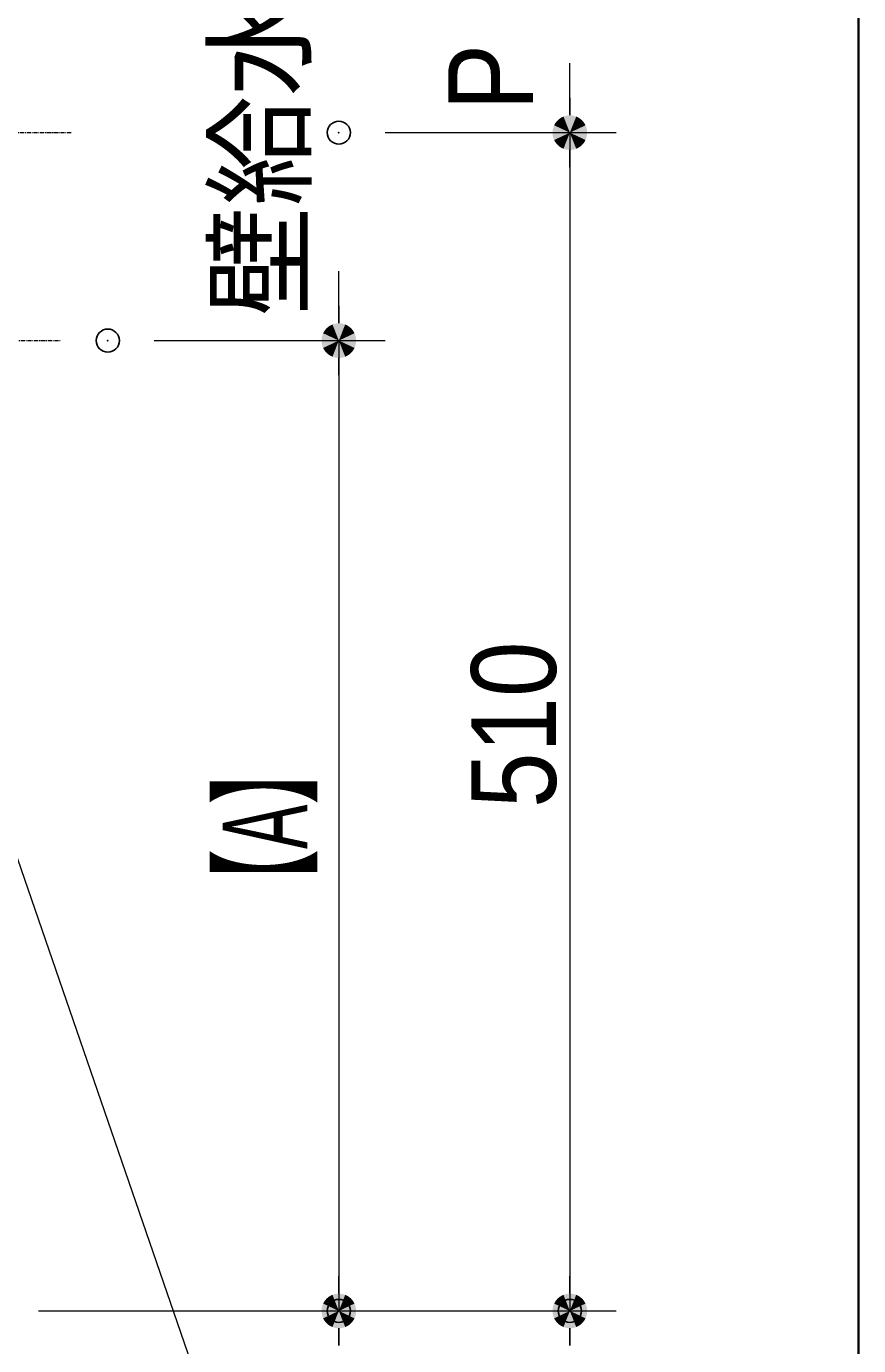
# Model space of a CAD drawing. Units: millimetres, scale not verified. Extents: x -6062 to 6062, y -3045 to 3045.
# Drawn here: x 1852 to 2212, y -2085 to -1514 of the extents above; entities that cross this region are included whole.
import ezdxf
from ezdxf.enums import TextEntityAlignment as Align

# ---------------------------------------------------------------- set-up
doc = ezdxf.new("R2010")
doc.units = ezdxf.units.MM
doc.header["$LTSCALE"] = 20
doc.header["$PDMODE"] = 32
doc.header["$PDSIZE"] = 10
doc.linetypes.add('USER2', pattern=[2.91, 1.76, -0.4, 0.35, -0.4])
for name, color, linetype, lineweight in [('0-0_1図面枠', 7, 'Continuous', 20), ('0-1_2寸法-2', 7, 'Continuous', 15), ('0-2_0', 7, 'Continuous', 25), ('0-4_2寸法-1', 7, 'Continuous', 15), ('0-6_2寸法-3', 7, 'Continuous', 15), ('0-8_4給排水', 7, 'Continuous', 30)]:
    doc.layers.add(name, color=color, linetype=linetype, lineweight=lineweight)
doc.layers.add('0-3_Defpoints', color=7, linetype='Continuous')
doc.styles.add('ＭＳ Ｐゴシック', font='')
doc.styles.get('ＭＳ Ｐゴシック').set_extended_font_data('MS PGothic')

# ---------------------------------------------------------------- blocks, each defined once
blk = doc.blocks.new('グループ-2')
at = {"layer": '0-0_1図面枠', "lineweight": 35}
blk.add_lwpolyline([(-80000, 55400), (80000, 55400), (80000, -55400), (-80000, -55400)], close=True, dxfattribs=at)
blk = doc.blocks.new('図面枠')
at = {"layer": '0-0_1図面枠'}
blk.add_blockref('グループ-2', (0, 0), dxfattribs=at)
blk = doc.blocks.new('_Dot')
at = {"layer": '0-2_0'}
blk.add_line((-10, 0), (-20, 0), dxfattribs=at)
for points in [[(0, 0), (-7.29, 6.85), (-6.37, 7.71)], [(0, 0), (-6.37, 7.71), (-5.36, 8.44)], [(0, 0), (-5.36, 8.44), (-4.26, 9.05)], [(0, 0), (-4.26, 9.05), (-3.09, 9.51)], [(0, 0), (-3.09, 9.51), (-1.87, 9.82)], [(0, 0), (-1.87, 9.82), (-0.63, 9.98)], [(0, 0), (-0.63, 9.98), (0.63, 9.98)], [(0, 0), (0.63, 9.98), (1.87, 9.82)], [(0, 0), (1.87, 9.82), (3.09, 9.51)], [(0, 0), (3.09, 9.51), (4.26, 9.05)], [(0, 0), (4.26, 9.05), (5.36, 8.44)], [(0, 0), (5.36, 8.44), (6.37, 7.71)], [(0, 0), (6.37, 7.71), (7.29, 6.85)], [(0, 0), (-10, 0), (-9.92, 1.25)], [(0, 0), (-9.92, -1.25), (-10, 0)], [(0, 0), (-9.92, 1.25), (-9.69, 2.49)], [(0, 0), (-9.69, -2.49), (-9.92, -1.25)], [(0, 0), (-9.69, 2.49), (-9.3, 3.68)], [(0, 0), (-9.3, -3.68), (-9.69, -2.49)], [(0, 0), (-9.3, 3.68), (-8.76, 4.82)], [(0, 0), (-8.76, -4.82), (-9.3, -3.68)], [(0, 0), (-8.76, 4.82), (-8.09, 5.88)], [(0, 0), (-8.09, -5.88), (-8.76, -4.82)], [(0, 0), (-8.09, 5.88), (-7.29, 6.85)], [(0, 0), (-7.29, -6.85), (-8.09, -5.88)], [(0, 0), (-6.37, -7.71), (-7.29, -6.85)], [(0, 0), (-5.36, -8.44), (-6.37, -7.71)], [(0, 0), (-4.26, -9.05), (-5.36, -8.44)], [(0, 0), (-3.09, -9.51), (-4.26, -9.05)], [(0, 0), (-1.87, -9.82), (-3.09, -9.51)], [(0, 0), (-0.63, -9.98), (-1.87, -9.82)], [(0, 0), (0.63, -9.98), (-0.63, -9.98)], [(0, 0), (7.29, 6.85), (8.09, 5.88)], [(0, 0), (8.09, 5.88), (8.76, 4.82)], [(0, 0), (8.76, 4.82), (9.3, 3.68)], [(0, 0), (9.3, 3.68), (9.69, 2.49)], [(0, 0), (9.69, 2.49), (9.92, 1.25)], [(0, 0), (9.92, 1.25), (10, 0)], [(0, 0), (1.87, -9.82), (0.63, -9.98)], [(0, 0), (3.09, -9.51), (1.87, -9.82)], [(0, 0), (4.26, -9.05), (3.09, -9.51)], [(0, 0), (5.36, -8.44), (4.26, -9.05)], [(0, 0), (6.37, -7.71), (5.36, -8.44)], [(0, 0), (7.29, -6.85), (6.37, -7.71)], [(0, 0), (8.09, -5.88), (7.29, -6.85)], [(0, 0), (8.76, -4.82), (8.09, -5.88)], [(0, 0), (9.3, -3.68), (8.76, -4.82)], [(0, 0), (9.69, -2.49), (9.3, -3.68)], [(0, 0), (9.92, -1.25), (9.69, -2.49)], [(0, 0), (10, 0), (9.92, -1.25)]]:
    blk.add_solid(points, dxfattribs=at)
blk = doc.blocks.new('止水栓_側面')
at = {"layer": '0-8_4給排水', "linetype": 'USER2', "lineweight": 15}
blk.add_line((-3010, 0), (1000, 0), dxfattribs=at)
at = {"layer": '0-8_4給排水'}
blk.add_lwpolyline([(-900, 1200), (-900, 600), (-1200, 600), (-1200, 1200)], dxfattribs=at)
for points in [[(-1950, 660), (-1850, 660), (-1850, 300), (-1950, 300)], [(-1330, 600), (-770, 600), (-770, 360), (-1330, 360)], [(-200, 600), (0, 600), (0, -600), (-200, -600)], [(-1250, 360), (-850, 360), (-850, 298), (-1250, 298)], [(-1450, -300), (-2010, -300), (-2010, 300), (-1450, 300)], [(-1450, 240), (-1430, 240), (-1430, -240), (-1450, -240)], [(-1430, 298), (-200, 298), (-200, -298), (-1430, -298)]]:
    blk.add_lwpolyline(points, close=True, dxfattribs=at)
blk = doc.blocks.new('グループ-82')
at = {"layer": '0-8_4給排水'}
blk.add_blockref('止水栓_側面', (72090, -33000), dxfattribs=at)
blk = doc.blocks.new('グループ-83')
at = {"layer": '0-8_4給排水', "linetype": 'USER2', "lineweight": 15}
blk.add_line((69190, -31200), (73190, -31200), dxfattribs=at)

msp = doc.modelspace()

# ---------------------------------------------------------------- linework, layer by layer
at = {"layer": '0-1_2寸法-2'}
for p, q in [((2087.5, -1544.99), (2087.5, -1529.99)), ((2007.5, -1560), (2107.5, -1560)), ((2087.5, -1560), (2087.5, -2070)), ((1987.5, -1634.99), (1987.5, -1619.99)), ((1907.5, -1650), (2007.5, -1650)), ((1987.5, -1650), (1987.5, -2070)), ((1857.5, -2070), (2007.5, -2070)), ((2007.5, -2070), (2107.5, -2070))]:
    msp.add_line(p, q, dxfattribs=at)
at = {"layer": '0-3_Defpoints'}
for p in [(1987.5, -1560), (1887.5, -1650), (1987.5, -2070), (1987.5, -2070), (1987.5, -2070), (2087.5, -2070)]:
    msp.add_point(p, dxfattribs=at)
at = {"layer": '0-4_2寸法-1'}
for p, q in [((2007.5, -1560), (2107.5, -1560)), ((2087.5, -1575.01), (2087.5, -2054.99)), ((1907.5, -1650), (2007.5, -1650)), ((1987.5, -1665.01), (1987.5, -2054.99)), ((1857.5, -2070), (2007.5, -2070)), ((2007.5, -2070), (2107.5, -2070))]:
    msp.add_line(p, q, dxfattribs=at)
at = {"layer": '0-6_2寸法-3'}
msp.add_lwpolyline([(1607.28, -2420), (2036.47, -2420), (1776.25, -1664.9)], dxfattribs=at)

# ---------------------------------------------------------------- block references
at = {"layer": '0-0_1図面枠', "xscale": 0.05, "yscale": 0.05}
msp.add_blockref('図面枠', (-1787.5, 0), dxfattribs=at)
at = {"layer": '0-1_2寸法-2', "xscale": 0.7503418, "yscale": 0.7503418}
for p, rotation in [((2087.5, -1560), 270), ((1987.5, -1650), 270), ((1987.5, -2070), 90), ((2087.5, -2070), 90)]:
    msp.add_blockref('_Dot', p, dxfattribs=dict(at, rotation=rotation))
at = {"layer": '0-4_2寸法-1', "xscale": 0.7503418, "yscale": 0.7503418}
for p, rotation in [((2087.5, -1560), 90), ((1987.5, -1650), 90), ((1987.5, -2070), 270), ((2087.5, -2070), 270)]:
    msp.add_blockref('_Dot', p, dxfattribs=dict(at, rotation=rotation))
at = {"layer": '0-8_4給排水', "xscale": 0.05, "yscale": 0.05}
for name in ['グループ-82', 'グループ-83']:
    msp.add_blockref(name, (-1787.5, 0), dxfattribs=at)

# ---------------------------------------------------------------- texts
at = {"layer": '0-1_2寸法-2', "style": 'ＭＳ Ｐゴシック'}
for s, width, p in [('Pトラップ排水位置', 0.9, (2082.52, -1550.42)), ('壁給水・給湯位置', 0.95, (1982.62, -1639.36))]:
    msp.add_text(s, height=36.66, rotation=90, dxfattribs=dict(at, width=width)).set_placement(p, align=Align.BOTTOM_LEFT)
at = {"layer": '0-4_2寸法-1', "style": 'ＭＳ Ｐゴシック'}
for s, height, width, p in [('510', 36.66, 0.9, (2092.46, -1852.28)), ('【A】', 36.69, 0.6, (1984.87, -1900.05))]:
    msp.add_text(s, height=height, rotation=90, dxfattribs=dict(at, width=width)).set_placement(p, align=Align.BOTTOM_LEFT)

doc.saveas('drawing.dxf')
